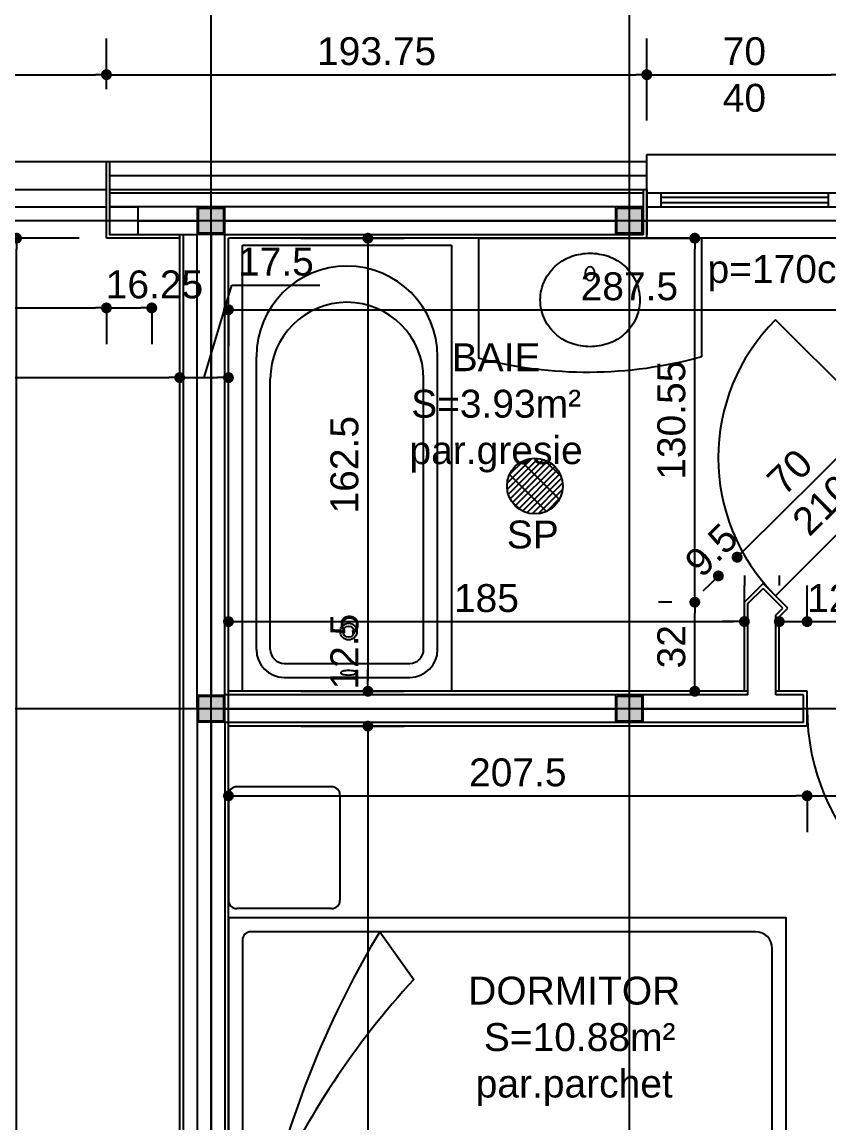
# Model space of a CAD drawing. Header units: millimetres. Extents: x 10453 to 58457, y -15634 to -5634.
# Drawn here: x 44243.7 to 44533, y -10328.1 to -9933.2 of the extents above; entities that cross this region are included whole.
import ezdxf

# ---------------------------------------------------------------- set-up
doc = ezdxf.new("R2010")
doc.units = ezdxf.units.MM
doc.header["$MEASUREMENT"] = 0
doc.layers.get('Defpoints').update_dxf_attribs({"color": 210, "lineweight": 0})
doc.layers.add('FINE', color=41, linetype='Continuous', lineweight=5)
doc.layers.add('MOBILA', color=142, linetype='Continuous')
doc.styles.get("Standard").update_dxf_attribs({"font": 'arial.ttf', "height": 10})
doc.dimstyles.get("Standard").update_dxf_attribs({"dimscale": 1.3, "dimtxt": 35, "dimasz": 3, "dimexe": 10, "dimexo": 20, "dimgap": 2.5, "dimtad": 1, "dimdsep": 46, "dimtxsty": 'Standard', "dimblk": 'DOT', "dimcen": 3, "dimazin": 0, "dimtfac": 1, "dimtofl": 0, "dimtmove": 0, "dimatfit": 3, "dimldrblk": 'DOT', "dimfxl": 0.18, "dimtolj": 1, "dimtzin": 0, "dimlwe": -1, "dimarcsym": 0})

# ---------------------------------------------------------------- blocks, each defined once
blk = doc.blocks.new('A$C036C63DA')
at = {"layer": 'FINE', "ltscale": 10}
for p, q in [((0, 15), (0, -15)), ((-15, 0), (15, 0))]:
    blk.add_line(p, q, dxfattribs=at)
for points in [[(-5, 5), (5, 5), (5, -5), (-5, -5)], [(-4.5, 4.5), (4.5, 4.5), (4.5, -4.5), (-4.5, -4.5)]]:
    blk.add_lwpolyline(points, close=True, dxfattribs=at)
blk = doc.blocks.new('A$C48C61F15')
for p, q in [((-144, 100), (-106.33, 100)), ((144, 100), (106.33, 100)), ((-147, 63), (-147, 97)), ((-103.33, 63), (-103.33, 97)), ((-3, 95), (-92, 95)), ((92, 95), (3, 95)), ((103.33, 63), (103.33, 97)), ((147, 63), (147, 97)), ((-95, 92), (-95, -89)), ((0, 92), (0, -92)), ((95, -89), (95, 92)), ((-144, 60), (-106.33, 60)), ((144, 60), (106.33, 60)), ((-95, 45.75), (-77.91, 33.53)), ((95, 45.75), (77.91, 33.53)), ((-89, -95), (-3, -95)), ((3, -95), (89, -95))]:
    blk.add_line(p, q)
blk.add_lwpolyline([(-100, 100), (-100, -100), (100, -100), (100, 100), (-100, 100)])
for centre, radius, start, end in [((-144, 97), 3, 90, 180), ((-106.33, 97), 3, 0, 90), ((106.33, 97), 3, 90, 180), ((144, 97), 3, 0, 90), ((-92, 92), 3, 90, 180), ((-3, 92), 3, 0, 90), ((3, 92), 3, 90, 180), ((92, 92), 3, 0, 90), ((83.17, -251.18), 346.28, 103.8967, 120.9651), ((119.73, -181.13), 291.78, 114.2267, 132.6366), ((-119.73, -181.13), 291.78, 47.3634, 65.7733), ((-83.17, -251.18), 346.28, 59.035, 76.1033), ((-144, 63), 3, 180, 270), ((-106.33, 63), 3, 270, 0), ((106.33, 63), 3, 180, 270), ((144, 63), 3, 270, 0), ((-89, -89), 6, 180, 270), ((89, -89), 6, 270, 0), ((-3, -92), 3, 270, 0), ((3, -92), 3, 180, 270)]:
    blk.add_arc(centre, radius, start, end)
blk = doc.blocks.new('LAV_IS')
for p, q in [((0, 55.97), (-42.57, 55.97)), ((0, -55.97), (0, 55.97)), ((0, -55.97), (-43.07, -55.97))]:
    blk.add_line(p, q)
blk.add_lwpolyline([(-38.91, 0.01, 0.059913), (-37.8, -9.18, 0.073396), (-34.77, -16.64, 0.106806), (-29.15, -22.74, 0.1544), (-22.15, -24.95, 0.1544), (-15.15, -22.74, 0.106806), (-9.53, -16.64, 0.073396), (-6.5, -9.18, 0.059913), (-5.39, 0.01, 0.059913), (-6.5, 9.2, 0.073396), (-9.53, 16.66, 0.106806), (-15.15, 22.75, 0.1544), (-22.15, 24.96, 0.1544), (-29.15, 22.75, 0.106806), (-34.77, 16.66, 0.073396), (-37.8, 9.2, 0.059913), (-38.91, 0.01)], format="xyb")
blk.add_circle((-12.72, 0), 2.5)
blk.add_arc((249.15, -1.3), 297.29, 168.893, 190.5976)
blk = doc.blocks.new('A$C5BD2380B')
at = {"layer": 'MOBILA', "ltscale": 10}
for q in [(0, 80), (80, 0)]:
    blk.add_line((0, 0), q, dxfattribs=at)
blk.add_arc((0, 0), 80, 0, 90, dxfattribs=at)
blk = doc.blocks.new('_Dot')
at = {"color": 0, "linetype": 'ByBlock', "lineweight": -2}
blk.add_line((-0.5, 0), (-1, 0), dxfattribs=at)
at = {"color": 0, "linetype": 'ByBlock', "const_width": 0.5}
blk.add_lwpolyline([(-0.25, 0, 1), (0.25, 0, 1)], format="xyb", close=True, dxfattribs=at)
blk = doc.blocks.new('*D138')
at = {"color": 0, "linetype": 'ByBlock', "lineweight": -2, "ltscale": 10, "transparency": 16777216}
blk.add_line((44321.59, -10210.76), (44521.29, -10210.76), dxfattribs=at)
at = {"color": 0, "ltscale": 10, "transparency": 16777216}
for p, q in [((44317.69, -10211.76), (44317.69, -10223.76)), ((44525.19, -10211.76), (44525.19, -10223.76))]:
    blk.add_line(p, q, dxfattribs=at)
at = {"layer": 'Defpoints', "color": 0, "ltscale": 10, "transparency": 16777216}
for p in [(44317.69, -10185.76), (44525.19, -10185.76), (44525.19, -10210.76)]:
    blk.add_point(p, dxfattribs=at)
at = {"color": 0, "lineweight": -2, "ltscale": 10, "transparency": 16777216, "xscale": 3.9, "yscale": 3.9, "zscale": 3.9, "rotation": 180}
blk.add_blockref('_Dot', (44317.69, -10210.76), dxfattribs=at)
at = {"color": 0, "lineweight": -2, "ltscale": 10, "transparency": 16777216, "xscale": 3.9, "yscale": 3.9, "zscale": 3.9}
blk.add_blockref('_Dot', (44525.19, -10210.76), dxfattribs=at)
at = {"color": 0, "ltscale": 10, "transparency": 16777216, "insert": (44421.44, -10202.4), "char_height": 10, "attachment_point": 5}
blk.add_mtext('\\A1;207.5', dxfattribs=at)
blk = doc.blocks.new('*D139')
at = {"color": 0, "ltscale": 10, "transparency": 16777216}
for p, q in [((44605.19, -10184.76), (44605.19, -10197.76)), ((44525.19, -10211.76), (44525.19, -10223.76))]:
    blk.add_line(p, q, dxfattribs=at)
at = {"color": 0, "linetype": 'ByBlock', "lineweight": -2, "ltscale": 10, "transparency": 16777216}
blk.add_line((44529.09, -10210.76), (44601.29, -10210.76), dxfattribs=at)
at = {"layer": 'Defpoints', "color": 0, "ltscale": 10, "transparency": 16777216}
for p in [(44525.19, -10185.76), (44605.19, -10210.76), (44605.19, -10210.76)]:
    blk.add_point(p, dxfattribs=at)
at = {"color": 0, "lineweight": -2, "ltscale": 10, "transparency": 16777216, "xscale": 3.9, "yscale": 3.9, "zscale": 3.9, "rotation": 180}
blk.add_blockref('_Dot', (44525.19, -10210.76), dxfattribs=at)
at = {"color": 0, "lineweight": -2, "ltscale": 10, "transparency": 16777216, "xscale": 3.9, "yscale": 3.9, "zscale": 3.9}
blk.add_blockref('_Dot', (44605.19, -10210.76), dxfattribs=at)
at = {"color": 0, "ltscale": 10, "transparency": 16777216, "char_height": 10, "attachment_point": 5}
for s, insert in [('\\A1;80', (44565.19, -10202.4)), ('\\A1;210', (44565.19, -10219.11))]:
    blk.add_mtext(s, dxfattribs=dict(at, insert=insert))
blk = doc.blocks.new('*D155')
at = {"color": 0, "ltscale": 10, "transparency": 16777216}
for p, q in [((44317.69, -10147.26), (44317.69, -10135.26)), ((44502.69, -10147.26), (44502.69, -10135.26))]:
    blk.add_line(p, q, dxfattribs=at)
at = {"color": 0, "linetype": 'ByBlock', "lineweight": -2, "ltscale": 10, "transparency": 16777216}
blk.add_line((44321.59, -10148.26), (44498.79, -10148.26), dxfattribs=at)
at = {"layer": 'Defpoints', "color": 0, "ltscale": 10, "transparency": 16777216}
for p in [(44502.69, -10148.26), (44317.69, -10173.26), (44502.69, -10173.26)]:
    blk.add_point(p, dxfattribs=at)
at = {"color": 0, "lineweight": -2, "ltscale": 10, "transparency": 16777216, "xscale": 3.9, "yscale": 3.9, "zscale": 3.9, "rotation": 180}
blk.add_blockref('_Dot', (44317.69, -10148.26), dxfattribs=at)
at = {"color": 0, "lineweight": -2, "ltscale": 10, "transparency": 16777216, "xscale": 3.9, "yscale": 3.9, "zscale": 3.9}
blk.add_blockref('_Dot', (44502.69, -10148.26), dxfattribs=at)
at = {"color": 0, "ltscale": 10, "transparency": 16777216, "insert": (44410.19, -10139.9), "char_height": 10, "attachment_point": 5}
blk.add_mtext('\\A1;185', dxfattribs=at)
blk = doc.blocks.new('*D156')
at = {"color": 0, "ltscale": 10, "transparency": 16777216}
for p, q in [((44525.19, -10147.26), (44525.19, -10135.26)), ((44605.19, -10147.26), (44605.19, -10135.26))]:
    blk.add_line(p, q, dxfattribs=at)
at = {"color": 0, "linetype": 'ByBlock', "lineweight": -2, "ltscale": 10, "transparency": 16777216}
blk.add_line((44529.09, -10148.26), (44601.29, -10148.26), dxfattribs=at)
at = {"layer": 'Defpoints', "color": 0, "ltscale": 10, "transparency": 16777216}
for p in [(44605.19, -10148.26), (44525.19, -10173.26), (44605.19, -10173.26)]:
    blk.add_point(p, dxfattribs=at)
at = {"color": 0, "lineweight": -2, "ltscale": 10, "transparency": 16777216, "xscale": 3.9, "yscale": 3.9, "zscale": 3.9, "rotation": 180}
blk.add_blockref('_Dot', (44525.19, -10148.26), dxfattribs=at)
at = {"color": 0, "lineweight": -2, "ltscale": 10, "transparency": 16777216, "xscale": 3.9, "yscale": 3.9, "zscale": 3.9}
blk.add_blockref('_Dot', (44605.19, -10148.26), dxfattribs=at)
at = {"color": 0, "ltscale": 10, "transparency": 16777216, "insert": (44565.19, -10139.9), "char_height": 10, "attachment_point": 5}
blk.add_mtext('\\A1;80', dxfattribs=at)
blk = doc.blocks.new('*D173')
at = {"color": 0, "ltscale": 10, "transparency": 16777216}
for p, q in [((44343.69, -10010.76), (44380.69, -10010.76)), ((44343.69, -10173.26), (44380.69, -10173.26))]:
    blk.add_line(p, q, dxfattribs=at)
at = {"color": 0, "linetype": 'ByBlock', "lineweight": -2, "ltscale": 10, "transparency": 16777216}
blk.add_line((44367.69, -10014.66), (44367.69, -10169.36), dxfattribs=at)
at = {"layer": 'Defpoints', "color": 0, "ltscale": 10, "transparency": 16777216}
for p in [(44317.69, -10010.76), (44317.69, -10173.26), (44367.69, -10173.26)]:
    blk.add_point(p, dxfattribs=at)
at = {"color": 0, "lineweight": -2, "ltscale": 10, "transparency": 16777216, "xscale": 3.9, "yscale": 3.9, "zscale": 3.9}
for p, rotation in [((44367.69, -10010.76), 90), ((44367.69, -10173.26), 270)]:
    blk.add_blockref('_Dot', p, dxfattribs=dict(at, rotation=rotation))
at = {"color": 0, "ltscale": 10, "transparency": 16777216, "insert": (44359.33, -10092.01), "char_height": 10, "attachment_point": 5, "rotation": 90}
blk.add_mtext('\\A1;162.5', dxfattribs=at)
blk = doc.blocks.new('*D174')
at = {"color": 0, "linetype": 'ByBlock', "lineweight": -2, "ltscale": 10, "transparency": 16777216}
for p, q in [((44367.69, -10169.36), (44367.69, -10165.46)), ((44367.69, -10189.66), (44367.69, -10193.56))]:
    blk.add_line(p, q, dxfattribs=at)
at = {"color": 0, "ltscale": 10, "transparency": 16777216}
for p, q in [((44343.69, -10173.26), (44380.69, -10173.26)), ((44393.69, -10185.76), (44380.69, -10185.76))]:
    blk.add_line(p, q, dxfattribs=at)
at = {"layer": 'Defpoints', "color": 0, "ltscale": 10, "transparency": 16777216}
for p in [(44317.69, -10173.26), (44367.69, -10185.76), (44367.69, -10185.76)]:
    blk.add_point(p, dxfattribs=at)
at = {"color": 0, "lineweight": -2, "ltscale": 10, "transparency": 16777216, "xscale": 3.9, "yscale": 3.9, "zscale": 3.9}
for p, rotation in [((44367.69, -10173.26), 270), ((44367.69, -10185.76), 90)]:
    blk.add_blockref('_Dot', p, dxfattribs=dict(at, rotation=rotation))
at = {"color": 0, "ltscale": 10, "transparency": 16777216, "insert": (44359.33, -10159.05), "char_height": 10, "attachment_point": 5, "rotation": 90}
blk.add_mtext('\\A1;12.5', dxfattribs=at)
blk = doc.blocks.new('*D175')
at = {"color": 0, "ltscale": 10, "transparency": 16777216}
for p, q in [((44343.69, -10185.76), (44380.69, -10185.76)), ((44392.15, -10523.26), (44380.69, -10523.26))]:
    blk.add_line(p, q, dxfattribs=at)
at = {"color": 0, "linetype": 'ByBlock', "lineweight": -2, "ltscale": 10, "transparency": 16777216}
blk.add_line((44367.69, -10189.66), (44367.69, -10519.36), dxfattribs=at)
at = {"layer": 'Defpoints', "color": 0, "ltscale": 10, "transparency": 16777216}
for p in [(44317.69, -10185.76), (44366.15, -10523.26), (44367.69, -10523.26)]:
    blk.add_point(p, dxfattribs=at)
at = {"color": 0, "lineweight": -2, "ltscale": 10, "transparency": 16777216, "xscale": 3.9, "yscale": 3.9, "zscale": 3.9}
for p, rotation in [((44367.69, -10185.76), 90), ((44367.69, -10523.26), 270)]:
    blk.add_blockref('_Dot', p, dxfattribs=dict(at, rotation=rotation))
at = {"color": 0, "ltscale": 10, "transparency": 16777216, "insert": (44359.33, -10354.51), "char_height": 10, "attachment_point": 5, "rotation": 90}
blk.add_mtext('\\A1;337.5', dxfattribs=at)
blk = doc.blocks.new('*D196')
at = {"color": 0, "ltscale": 10, "transparency": 16777216}
for p, q in [((44476.69, -10141.3), (44471.9, -10141.3)), ((44476.58, -10173.26), (44471.9, -10173.26))]:
    blk.add_line(p, q, dxfattribs=at)
at = {"color": 0, "linetype": 'ByBlock', "lineweight": -2, "ltscale": 10, "transparency": 16777216}
blk.add_line((44484.9, -10169.36), (44484.9, -10145.2), dxfattribs=at)
at = {"layer": 'Defpoints', "color": 0, "ltscale": 10, "transparency": 16777216}
for p in [(44484.9, -10141.3), (44502.69, -10141.3), (44502.58, -10173.26)]:
    blk.add_point(p, dxfattribs=at)
at = {"color": 0, "lineweight": -2, "ltscale": 10, "transparency": 16777216, "xscale": 3.9, "yscale": 3.9, "zscale": 3.9}
for p, rotation in [((44484.9, -10141.3), 90), ((44484.9, -10173.26), 270)]:
    blk.add_blockref('_Dot', p, dxfattribs=dict(at, rotation=rotation))
at = {"color": 0, "ltscale": 10, "transparency": 16777216, "insert": (44476.54, -10157.28), "char_height": 10, "attachment_point": 5, "rotation": 90}
blk.add_mtext('\\A1;32', dxfattribs=at)
blk = doc.blocks.new('*D197')
at = {"color": 0, "ltscale": 10, "transparency": 16777216}
for p, q in [((44458.9, -10010.76), (44471.9, -10010.76)), ((44476.69, -10141.3), (44471.9, -10141.3))]:
    blk.add_line(p, q, dxfattribs=at)
at = {"color": 0, "linetype": 'ByBlock', "lineweight": -2, "ltscale": 10, "transparency": 16777216}
blk.add_line((44484.9, -10137.4), (44484.9, -10014.66), dxfattribs=at)
at = {"layer": 'Defpoints', "color": 0, "ltscale": 10, "transparency": 16777216}
for p in [(44484.9, -10010.76), (44484.9, -10010.76), (44502.69, -10141.3)]:
    blk.add_point(p, dxfattribs=at)
at = {"color": 0, "lineweight": -2, "ltscale": 10, "transparency": 16777216, "xscale": 3.9, "yscale": 3.9, "zscale": 3.9}
for p, rotation in [((44484.9, -10010.76), 90), ((44484.9, -10141.3), 270)]:
    blk.add_blockref('_Dot', p, dxfattribs=dict(at, rotation=rotation))
at = {"color": 0, "ltscale": 10, "transparency": 16777216, "insert": (44476.54, -10076.03), "char_height": 10, "attachment_point": 5, "rotation": 90}
blk.add_mtext('\\A1;130.55', dxfattribs=at)
blk = doc.blocks.new('*D203')
at = {"color": 0, "ltscale": 10, "transparency": 16777216}
for p, q in [((44017.69, -10036.76), (44017.69, -10073.76)), ((44300.19, -10036.76), (44300.19, -10073.76))]:
    blk.add_line(p, q, dxfattribs=at)
at = {"color": 0, "linetype": 'ByBlock', "lineweight": -2, "ltscale": 10, "transparency": 16777216}
blk.add_line((44021.59, -10060.76), (44296.29, -10060.76), dxfattribs=at)
at = {"layer": 'Defpoints', "color": 0, "ltscale": 10, "transparency": 16777216}
for p in [(44017.69, -10010.76), (44300.19, -10010.76), (44300.19, -10060.76)]:
    blk.add_point(p, dxfattribs=at)
at = {"color": 0, "lineweight": -2, "ltscale": 10, "transparency": 16777216, "xscale": 3.9, "yscale": 3.9, "zscale": 3.9, "rotation": 180}
blk.add_blockref('_Dot', (44017.69, -10060.76), dxfattribs=at)
at = {"color": 0, "lineweight": -2, "ltscale": 10, "transparency": 16777216, "xscale": 3.9, "yscale": 3.9, "zscale": 3.9}
blk.add_blockref('_Dot', (44300.19, -10060.76), dxfattribs=at)
at = {"color": 0, "ltscale": 10, "transparency": 16777216, "insert": (44158.94, -10052.4), "char_height": 10, "attachment_point": 5}
blk.add_mtext('\\A1;282.5', dxfattribs=at)
blk = doc.blocks.new('*D204')
at = {"color": 0, "linetype": 'ByBlock', "lineweight": -2, "ltscale": 10, "transparency": 16777216}
for p, q in [((44308.94, -10060.76), (44318.89, -10027.56)), ((44318.89, -10027.56), (44350.5, -10027.56)), ((44304.09, -10060.76), (44313.79, -10060.76))]:
    blk.add_line(p, q, dxfattribs=at)
at = {"color": 0, "ltscale": 10, "transparency": 16777216}
for p, q in [((44300.19, -10036.76), (44300.19, -10073.76)), ((44317.69, -10034.76), (44317.69, -10047.76))]:
    blk.add_line(p, q, dxfattribs=at)
at = {"layer": 'Defpoints', "color": 0, "ltscale": 10, "transparency": 16777216}
for p in [(44300.19, -10010.76), (44317.69, -10060.76), (44317.69, -10060.76)]:
    blk.add_point(p, dxfattribs=at)
at = {"color": 0, "lineweight": -2, "ltscale": 10, "transparency": 16777216, "xscale": 3.9, "yscale": 3.9, "zscale": 3.9, "rotation": 180}
blk.add_blockref('_Dot', (44300.19, -10060.76), dxfattribs=at)
at = {"color": 0, "lineweight": -2, "ltscale": 10, "transparency": 16777216, "xscale": 3.9, "yscale": 3.9, "zscale": 3.9}
blk.add_blockref('_Dot', (44317.69, -10060.76), dxfattribs=at)
at = {"color": 0, "ltscale": 10, "transparency": 16777216, "insert": (44334.7, -10019.21), "char_height": 10, "attachment_point": 5}
blk.add_mtext('\\A1;17.5', dxfattribs=at)
blk = doc.blocks.new('*D206')
at = {"color": 0, "ltscale": 10, "transparency": 16777216}
for p, q in [((44033.94, -10036.76), (44033.94, -10048.76)), ((44273.94, -10036.76), (44273.94, -10048.76))]:
    blk.add_line(p, q, dxfattribs=at)
at = {"color": 0, "linetype": 'ByBlock', "lineweight": -2, "ltscale": 10, "transparency": 16777216}
blk.add_line((44037.84, -10035.76), (44270.04, -10035.76), dxfattribs=at)
at = {"layer": 'Defpoints', "color": 0, "ltscale": 10, "transparency": 16777216}
for p in [(44033.94, -10010.76), (44273.94, -10010.76), (44273.94, -10035.76)]:
    blk.add_point(p, dxfattribs=at)
at = {"color": 0, "lineweight": -2, "ltscale": 10, "transparency": 16777216, "xscale": 3.9, "yscale": 3.9, "zscale": 3.9, "rotation": 180}
blk.add_blockref('_Dot', (44033.94, -10035.76), dxfattribs=at)
at = {"color": 0, "lineweight": -2, "ltscale": 10, "transparency": 16777216, "xscale": 3.9, "yscale": 3.9, "zscale": 3.9}
blk.add_blockref('_Dot', (44273.94, -10035.76), dxfattribs=at)
at = {"color": 0, "ltscale": 10, "transparency": 16777216, "insert": (44153.94, -10027.4), "char_height": 10, "attachment_point": 5}
blk.add_mtext('\\A1;240', dxfattribs=at)
blk = doc.blocks.new('*D207')
at = {"color": 0, "ltscale": 10, "transparency": 16777216}
for p, q in [((44273.94, -10036.76), (44273.94, -10048.76)), ((44290.19, -10036.76), (44290.19, -10048.76))]:
    blk.add_line(p, q, dxfattribs=at)
at = {"color": 0, "linetype": 'ByBlock', "lineweight": -2, "ltscale": 10, "transparency": 16777216}
blk.add_line((44277.84, -10035.76), (44286.29, -10035.76), dxfattribs=at)
at = {"layer": 'Defpoints', "color": 0, "ltscale": 10, "transparency": 16777216}
for p in [(44273.94, -10010.76), (44290.19, -10010.76), (44290.19, -10035.76)]:
    blk.add_point(p, dxfattribs=at)
at = {"color": 0, "lineweight": -2, "ltscale": 10, "transparency": 16777216, "xscale": 3.9, "yscale": 3.9, "zscale": 3.9, "rotation": 180}
blk.add_blockref('_Dot', (44273.94, -10035.76), dxfattribs=at)
at = {"color": 0, "lineweight": -2, "ltscale": 10, "transparency": 16777216, "xscale": 3.9, "yscale": 3.9, "zscale": 3.9}
blk.add_blockref('_Dot', (44290.19, -10035.76), dxfattribs=at)
at = {"color": 0, "ltscale": 10, "transparency": 16777216, "insert": (44291.16, -10027.4), "char_height": 10, "attachment_point": 5}
blk.add_mtext('\\A1;16.25', dxfattribs=at)
blk = doc.blocks.new('*D208')
at = {"color": 0, "ltscale": 10, "transparency": 16777216}
for p, q in [((44264.19, -10010.76), (44228.7, -10010.76)), ((44274.19, -10523.26), (44228.7, -10523.26))]:
    blk.add_line(p, q, dxfattribs=at)
at = {"color": 0, "linetype": 'ByBlock', "lineweight": -2, "ltscale": 10, "transparency": 16777216}
blk.add_line((44241.7, -10519.36), (44241.7, -10014.66), dxfattribs=at)
at = {"layer": 'Defpoints', "color": 0, "ltscale": 10, "transparency": 16777216}
for p in [(44241.7, -10010.76), (44290.19, -10010.76), (44300.19, -10523.26)]:
    blk.add_point(p, dxfattribs=at)
at = {"color": 0, "lineweight": -2, "ltscale": 10, "transparency": 16777216, "xscale": 3.9, "yscale": 3.9, "zscale": 3.9}
for p, rotation in [((44241.7, -10010.76), 90), ((44241.7, -10523.26), 270)]:
    blk.add_blockref('_Dot', p, dxfattribs=dict(at, rotation=rotation))
at = {"color": 0, "ltscale": 10, "transparency": 16777216, "insert": (44233.34, -10267.01), "char_height": 10, "attachment_point": 5, "rotation": 90}
blk.add_mtext('\\A1;512.5', dxfattribs=at)
blk = doc.blocks.new('*D244')
at = {"color": 0, "ltscale": 10, "transparency": 16777216}
for p, q in [((44033.94, -9957.26), (44033.94, -9939.11)), ((44273.94, -9957.26), (44273.94, -9939.11))]:
    blk.add_line(p, q, dxfattribs=at)
at = {"color": 0, "linetype": 'ByBlock', "lineweight": -2, "ltscale": 10, "transparency": 16777216}
blk.add_line((44037.84, -9952.11), (44270.04, -9952.11), dxfattribs=at)
at = {"layer": 'Defpoints', "color": 0, "ltscale": 10, "transparency": 16777216}
for p in [(44273.94, -9952.11), (44033.94, -9983.26), (44273.94, -9983.26)]:
    blk.add_point(p, dxfattribs=at)
at = {"color": 0, "lineweight": -2, "ltscale": 10, "transparency": 16777216, "xscale": 3.9, "yscale": 3.9, "zscale": 3.9, "rotation": 180}
blk.add_blockref('_Dot', (44033.94, -9952.11), dxfattribs=at)
at = {"color": 0, "lineweight": -2, "ltscale": 10, "transparency": 16777216, "xscale": 3.9, "yscale": 3.9, "zscale": 3.9}
blk.add_blockref('_Dot', (44273.94, -9952.11), dxfattribs=at)
at = {"color": 0, "ltscale": 10, "transparency": 16777216, "char_height": 10, "attachment_point": 5}
for insert in [(44153.94, -9943.75), (44153.94, -9960.47)]:
    blk.add_mtext('\\A1;240', dxfattribs=dict(at, insert=insert))
blk = doc.blocks.new('*D245')
at = {"color": 0, "ltscale": 10, "transparency": 16777216}
for p, q in [((44273.94, -9957.26), (44273.94, -9939.11)), ((44467.69, -9968.51), (44467.69, -9939.11))]:
    blk.add_line(p, q, dxfattribs=at)
at = {"color": 0, "linetype": 'ByBlock', "lineweight": -2, "ltscale": 10, "transparency": 16777216}
blk.add_line((44277.84, -9952.11), (44463.79, -9952.11), dxfattribs=at)
at = {"layer": 'Defpoints', "color": 0, "ltscale": 10, "transparency": 16777216}
for p in [(44467.69, -9952.11), (44273.94, -9983.26), (44467.69, -9994.51)]:
    blk.add_point(p, dxfattribs=at)
at = {"color": 0, "lineweight": -2, "ltscale": 10, "transparency": 16777216, "xscale": 3.9, "yscale": 3.9, "zscale": 3.9, "rotation": 180}
blk.add_blockref('_Dot', (44273.94, -9952.11), dxfattribs=at)
at = {"color": 0, "lineweight": -2, "ltscale": 10, "transparency": 16777216, "xscale": 3.9, "yscale": 3.9, "zscale": 3.9}
blk.add_blockref('_Dot', (44467.69, -9952.11), dxfattribs=at)
at = {"color": 0, "ltscale": 10, "transparency": 16777216, "insert": (44370.81, -9943.75), "char_height": 10, "attachment_point": 5}
blk.add_mtext('\\A1;193.75', dxfattribs=at)
blk = doc.blocks.new('*D246')
at = {"color": 0, "ltscale": 10, "transparency": 16777216}
for p, q in [((43990.19, -9957.26), (43990.19, -9900.26)), ((44767.69, -9957.26), (44767.69, -9900.26))]:
    blk.add_line(p, q, dxfattribs=at)
at = {"color": 0, "linetype": 'ByBlock', "lineweight": -2, "ltscale": 10, "transparency": 16777216}
blk.add_line((43994.09, -9913.26), (44763.79, -9913.26), dxfattribs=at)
at = {"layer": 'Defpoints', "color": 0, "ltscale": 10, "transparency": 16777216}
for p in [(44767.69, -9913.26), (43990.19, -9983.26), (44767.69, -9983.26)]:
    blk.add_point(p, dxfattribs=at)
at = {"color": 0, "lineweight": -2, "ltscale": 10, "transparency": 16777216, "xscale": 3.9, "yscale": 3.9, "zscale": 3.9, "rotation": 180}
blk.add_blockref('_Dot', (43990.19, -9913.26), dxfattribs=at)
at = {"color": 0, "lineweight": -2, "ltscale": 10, "transparency": 16777216, "xscale": 3.9, "yscale": 3.9, "zscale": 3.9}
blk.add_blockref('_Dot', (44767.69, -9913.26), dxfattribs=at)
at = {"color": 0, "ltscale": 10, "transparency": 16777216, "insert": (44378.94, -9904.92), "char_height": 10, "attachment_point": 5}
blk.add_mtext('\\A1;777.5', dxfattribs=at)
blk = doc.blocks.new('*D256')
at = {"color": 0, "ltscale": 10, "transparency": 16777216}
for p, q in [((44317.69, -10036.76), (44317.69, -10049.43)), ((44605.19, -10036.76), (44605.19, -10049.43))]:
    blk.add_line(p, q, dxfattribs=at)
at = {"color": 0, "linetype": 'ByBlock', "lineweight": -2, "ltscale": 10, "transparency": 16777216}
blk.add_line((44321.59, -10036.43), (44601.29, -10036.43), dxfattribs=at)
at = {"layer": 'Defpoints', "color": 0, "ltscale": 10, "transparency": 16777216}
for p in [(44317.69, -10010.76), (44605.19, -10010.76), (44605.19, -10036.43)]:
    blk.add_point(p, dxfattribs=at)
at = {"color": 0, "lineweight": -2, "ltscale": 10, "transparency": 16777216, "xscale": 3.9, "yscale": 3.9, "zscale": 3.9, "rotation": 180}
blk.add_blockref('_Dot', (44317.69, -10036.43), dxfattribs=at)
at = {"color": 0, "lineweight": -2, "ltscale": 10, "transparency": 16777216, "xscale": 3.9, "yscale": 3.9, "zscale": 3.9}
blk.add_blockref('_Dot', (44605.19, -10036.43), dxfattribs=at)
at = {"color": 0, "ltscale": 10, "transparency": 16777216, "insert": (44461.44, -10028.07), "char_height": 10, "attachment_point": 5}
blk.add_mtext('\\A1;287.5', dxfattribs=at)
blk = doc.blocks.new('*D257')
at = {"color": 0, "ltscale": 10, "transparency": 16777216}
for p, q in [((44502.69, -10131.69), (44502.69, -10135.26)), ((44515.19, -10131.69), (44515.19, -10135.26))]:
    blk.add_line(p, q, dxfattribs=at)
at = {"color": 0, "linetype": 'ByBlock', "lineweight": -2, "ltscale": 10, "transparency": 16777216}
for p, q in [((44498.79, -10148.26), (44494.89, -10148.26)), ((44519.09, -10148.26), (44554.6, -10148.26))]:
    blk.add_line(p, q, dxfattribs=at)
at = {"layer": 'Defpoints', "color": 0, "ltscale": 10, "transparency": 16777216}
for p in [(44515.19, -10148.26), (44502.69, -10157.69), (44515.19, -10157.69)]:
    blk.add_point(p, dxfattribs=at)
at = {"color": 0, "lineweight": -2, "ltscale": 10, "transparency": 16777216, "xscale": 3.9, "yscale": 3.9, "zscale": 3.9}
blk.add_blockref('_Dot', (44502.69, -10148.26), dxfattribs=at)
at = {"color": 0, "lineweight": -2, "ltscale": 10, "transparency": 16777216, "xscale": 3.9, "yscale": 3.9, "zscale": 3.9, "rotation": 180}
blk.add_blockref('_Dot', (44515.19, -10148.26), dxfattribs=at)
at = {"color": 0, "ltscale": 10, "transparency": 16777216, "insert": (44538.79, -10139.9), "char_height": 10, "attachment_point": 5}
blk.add_mtext('\\A1;12.5', dxfattribs=at)
blk = doc.blocks.new('*D261')
at = {"color": 0, "ltscale": 10, "transparency": 16777216}
for p, q in [((44491.09, -10116.13), (44490.94, -10115.98)), ((44484.36, -10122.81), (44484.21, -10122.66))]:
    blk.add_line(p, q, dxfattribs=at)
at = {"color": 0, "linetype": 'ByBlock', "lineweight": -2, "ltscale": 10, "transparency": 16777216}
for p, q in [((44502.87, -10122.45), (44505.63, -10119.7)), ((44490.61, -10134.63), (44487.84, -10137.38))]:
    blk.add_line(p, q, dxfattribs=at)
at = {"layer": 'Defpoints', "color": 0, "ltscale": 10, "transparency": 16777216}
for p in [(44500.1, -10125.2), (44509.41, -10134.58), (44502.69, -10141.26)]:
    blk.add_point(p, dxfattribs=at)
at = {"color": 0, "lineweight": -2, "ltscale": 10, "transparency": 16777216, "xscale": 3.9, "yscale": 3.9, "zscale": 3.9}
for p, rotation in [((44500.1, -10125.2), 224.805620193544), ((44493.37, -10131.88), 44.80562019354404)]:
    blk.add_blockref('_Dot', p, dxfattribs=dict(at, rotation=rotation))
at = {"color": 0, "ltscale": 10, "transparency": 16777216, "insert": (44490.85, -10122.61), "char_height": 10, "attachment_point": 5, "rotation": 44.8056}
blk.add_mtext('\\A1;9.5', dxfattribs=at)
blk = doc.blocks.new('*D262')
at = {"color": 0, "ltscale": 10, "transparency": 16777216}
for p, q in [((44540.54, -10066.58), (44540.55, -10066.6)), ((44491.09, -10116.13), (44490.89, -10115.93))]:
    blk.add_line(p, q, dxfattribs=at)
at = {"color": 0, "linetype": 'ByBlock', "lineweight": -2, "ltscale": 10, "transparency": 16777216}
blk.add_line((44502.82, -10122.4), (44546.95, -10078.57), dxfattribs=at)
at = {"layer": 'Defpoints', "color": 0, "ltscale": 10, "transparency": 16777216}
for p in [(44549.71, -10075.82), (44558.86, -10085.03), (44509.41, -10134.58)]:
    blk.add_point(p, dxfattribs=at)
at = {"color": 0, "lineweight": -2, "ltscale": 10, "transparency": 16777216, "xscale": 3.9, "yscale": 3.9, "zscale": 3.9}
for p, rotation in [((44549.71, -10075.82), 44.80562019354399), ((44500.05, -10125.15), 224.805620193544)]:
    blk.add_blockref('_Dot', p, dxfattribs=dict(at, rotation=rotation))
at = {"color": 0, "ltscale": 10, "transparency": 16777216, "char_height": 10, "attachment_point": 5, "rotation": 44.8056}
for s, insert in [('\\A1;70', (44518.99, -10094.56)), ('\\A1;210', (44530.77, -10106.41))]:
    blk.add_mtext(s, dxfattribs=dict(at, insert=insert))
blk = doc.blocks.new('*D264')
at = {"color": 0, "ltscale": 10, "transparency": 16777216}
for p, q in [((44467.69, -9957.26), (44467.69, -9939.11)), ((44537.69, -9957.26), (44537.69, -9939.11))]:
    blk.add_line(p, q, dxfattribs=at)
at = {"color": 0, "linetype": 'ByBlock', "lineweight": -2, "ltscale": 10, "transparency": 16777216}
blk.add_line((44471.59, -9952.11), (44533.79, -9952.11), dxfattribs=at)
at = {"layer": 'Defpoints', "color": 0, "ltscale": 10, "transparency": 16777216}
for p in [(44537.69, -9952.11), (44467.69, -9983.26), (44537.69, -9983.26)]:
    blk.add_point(p, dxfattribs=at)
at = {"color": 0, "lineweight": -2, "ltscale": 10, "transparency": 16777216, "xscale": 3.9, "yscale": 3.9, "zscale": 3.9, "rotation": 180}
blk.add_blockref('_Dot', (44467.69, -9952.11), dxfattribs=at)
at = {"color": 0, "lineweight": -2, "ltscale": 10, "transparency": 16777216, "xscale": 3.9, "yscale": 3.9, "zscale": 3.9}
blk.add_blockref('_Dot', (44537.69, -9952.11), dxfattribs=at)
at = {"color": 0, "ltscale": 10, "transparency": 16777216, "char_height": 10, "attachment_point": 5}
for s, insert in [('\\A1;70', (44502.69, -9943.75)), ('\\A1;40', (44502.69, -9960.47))]:
    blk.add_mtext(s, dxfattribs=dict(at, insert=insert))
blk = doc.blocks.new('*D388')
at = {"color": 0, "ltscale": 10, "transparency": 16777216}
for p, q in [((44569.19, -9808.26), (43902.19, -9808.26)), ((43964.19, -9983.26), (43902.19, -9983.26))]:
    blk.add_line(p, q, dxfattribs=at)
at = {"color": 0, "linetype": 'ByBlock', "lineweight": -2, "ltscale": 10, "transparency": 16777216}
blk.add_line((43915.19, -9979.36), (43915.19, -9812.16), dxfattribs=at)
at = {"layer": 'Defpoints', "color": 0, "ltscale": 10, "transparency": 16777216}
for p in [(43915.19, -9808.26), (44595.19, -9808.26), (43990.19, -9983.26)]:
    blk.add_point(p, dxfattribs=at)
at = {"color": 0, "lineweight": -2, "ltscale": 10, "transparency": 16777216, "xscale": 3.9, "yscale": 3.9, "zscale": 3.9}
for p, rotation in [((43915.19, -9808.26), 90), ((43915.19, -9983.26), 270)]:
    blk.add_blockref('_Dot', p, dxfattribs=dict(at, rotation=rotation))
at = {"color": 0, "ltscale": 10, "transparency": 16777216, "insert": (43906.83, -9895.76), "char_height": 10, "attachment_point": 5, "rotation": 90}
blk.add_mtext('\\A1;175', dxfattribs=at)

msp = doc.modelspace()

# ---------------------------------------------------------------- hatches: boundary and pattern name
at = {"ltscale": 10}
for points in [[(44306.936, -10000.005), (44315.936, -10000.005), (44315.936, -10009.005), (44306.936, -10009.005)], [(44456.936, -10000.005), (44465.936, -10000.005), (44465.936, -10009.005), (44456.936, -10009.005)], [(44306.936, -10175.005), (44315.936, -10175.005), (44315.936, -10184.005), (44306.936, -10184.005)], [(44456.936, -10175.005), (44465.936, -10175.005), (44465.936, -10184.005), (44456.936, -10184.005)]]:
    msp.add_hatch(color=256, dxfattribs=at).paths.add_polyline_path(points)
h = msp.add_hatch(dxfattribs=at)
h.set_pattern_fill('GRATE', color=256, scale=50, angle=45, style=0)
h.set_pattern_definition([(45, (32057.4366, -13220.0475), (-1.10485435, 1.10485435), []), (135, (32057.4366, -13220.0475), (-4.4194174, -4.4194174), [])])
h.paths.add_polyline_path([(44417.568, -10099.649, 1), (44437.568, -10099.649, 1)])

# ---------------------------------------------------------------- linework, layer by layer
at = {"color": 19, "ltscale": 2}
for p, q in [((44461.436, -10718.57), (44461.436, -9765.303)), ((44311.436, -10718.57), (44311.436, -9770.303)), ((45585.126, -10004.505), (43844.237, -10004.505)), ((45585.126, -10179.505), (43844.237, -10179.505))]:
    msp.add_line(p, q, dxfattribs=at)
at = {"ltscale": 10}
for p, q in [((44467.686, -10010.755), (44467.686, -9980.755)), ((44467.686, -9980.755), (44537.686, -9980.755)), ((44033.936, -9983.255), (44275.186, -9983.255)), ((44273.936, -10010.755), (44273.936, -9983.255)), ((44273.936, -9983.255), (44467.686, -9983.255)), ((44275.186, -10009.505), (44275.186, -9983.255)), ((44467.686, -10010.755), (44467.686, -9983.255)), ((44275.186, -9988.255), (44467.686, -9988.255)), ((44033.936, -9993.255), (44273.936, -9993.255)), ((44275.186, -9993.255), (44467.686, -9993.255)), ((44466.436, -9993.255), (44466.436, -10009.505)), ((44467.686, -9993.255), (44467.686, -10009.505)), ((44275.186, -9994.505), (44466.436, -9994.505)), ((44467.686, -9994.505), (44537.686, -9994.505)), ((44472.686, -9994.505), (44472.686, -9999.505)), ((44472.686, -9996.005), (44532.686, -9996.005)), ((44532.686, -9994.505), (44532.686, -9999.505)), ((44033.936, -9999.505), (44273.936, -9999.505)), ((44275.186, -10009.505), (44275.186, -9999.505)), ((44466.436, -9999.505), (44275.186, -9999.505)), ((44285.186, -9999.505), (44285.186, -10009.505)), ((44467.686, -9999.505), (44537.686, -9999.505)), ((44472.686, -9998.005), (44532.686, -9998.005)), ((44285.186, -10004.505), (44306.436, -10004.505)), ((44316.436, -10004.505), (44456.436, -10004.505)), ((44466.436, -10004.505), (44467.686, -10004.505)), ((44306.436, -10009.505), (44275.186, -10009.505)), ((44285.186, -10009.505), (44275.186, -10009.505)), ((44300.186, -10009.505), (44300.186, -10524.505)), ((44301.436, -10009.505), (44301.436, -10524.505)), ((44306.436, -10179.505), (44306.436, -10009.505)), ((44311.436, -10009.505), (44311.436, -10174.505)), ((44316.436, -10174.505), (44316.436, -10009.505)), ((44466.436, -10009.505), (44316.436, -10009.505)), ((44300.186, -10010.755), (44273.936, -10010.755)), ((44300.186, -10010.755), (44300.186, -10523.255)), ((44317.686, -10523.255), (44317.686, -10010.755)), ((44467.686, -10010.755), (44317.686, -10010.755)), ((44537.686, -10010.755), (44467.686, -10010.755)), ((44563.335, -10089.505), (44513.837, -10040.008)), ((44563.335, -10089.505), (44513.837, -10139.003)), ((44502.686, -10141.301), (44509.411, -10134.576)), ((44518.264, -10143.429), (44509.411, -10134.576)), ((44503.936, -10141.819), (44509.411, -10136.344)), ((44516.496, -10143.429), (44509.411, -10136.344)), ((44502.686, -10173.255), (44502.686, -10141.301)), ((44502.686, -10173.255), (44502.686, -10142.129)), ((44503.936, -10174.505), (44503.936, -10141.819)), ((44513.936, -10145.989), (44516.496, -10143.429)), ((44515.186, -10146.507), (44518.264, -10143.429)), ((44513.936, -10174.505), (44513.936, -10145.989)), ((44515.186, -10173.255), (44515.186, -10146.507)), ((44503.936, -10174.505), (44316.436, -10174.505)), ((44503.936, -10173.255), (44317.686, -10173.255)), ((44525.186, -10173.255), (44513.936, -10173.255)), ((44523.936, -10174.505), (44513.936, -10174.505)), ((44523.936, -10184.505), (44523.936, -10174.505)), ((44525.186, -10185.755), (44525.186, -10173.255)), ((44306.436, -10179.505), (44306.436, -10524.505)), ((44311.436, -10179.505), (44311.436, -10179.505)), ((44316.436, -10179.505), (44456.436, -10179.505)), ((44466.436, -10179.505), (44523.936, -10179.505)), ((44311.436, -10184.505), (44311.436, -10349.505)), ((44316.436, -10184.505), (44316.436, -10524.505)), ((44523.936, -10184.505), (44316.436, -10184.505)), ((44525.186, -10185.755), (44317.686, -10185.755))]:
    msp.add_line(p, q, dxfattribs=at)
for p, q in [((44322.686, -10013.255), (44397.686, -10013.255)), ((44322.686, -10173.255), (44322.686, -10013.255)), ((44397.686, -10013.255), (44397.686, -10173.255)), ((44327.686, -10158.255), (44327.686, -10053.255)), ((44392.686, -10158.255), (44392.686, -10053.255)), ((44332.686, -10158.255), (44332.686, -10061.255)), ((44387.686, -10158.255), (44387.686, -10061.255)), ((44337.686, -10163.255), (44382.686, -10163.255)), ((44337.686, -10168.255), (44382.686, -10168.255)), ((44397.686, -10173.255), (44322.686, -10173.255))]:
    msp.add_line(p, q)
for points in [[(44275.186, -9999.505), (44285.186, -9999.505), (44285.186, -10009.505), (44275.186, -10009.505)], [(44306.936, -10000.005), (44315.936, -10000.005), (44315.936, -10009.005), (44306.936, -10009.005)], [(44456.936, -10000.005), (44465.936, -10000.005), (44465.936, -10009.005), (44456.936, -10009.005)], [(44306.936, -10175.005), (44315.936, -10175.005), (44315.936, -10184.005), (44306.936, -10184.005)], [(44456.936, -10175.005), (44465.936, -10175.005), (44465.936, -10184.005), (44456.936, -10184.005)]]:
    msp.add_lwpolyline(points, close=True, dxfattribs=at)
at = {"ltscale": 2}
msp.add_circle((44427.568, -10099.649), 10, dxfattribs=at)
for radius in [3, 2]:
    msp.add_circle((44360.771, -10151.859), radius)
for centre, radius, start, end in [((44360.186, -10053.255), 32.5, 360, 180), ((44360.186, -10061.255), 27.5, 360, 180), ((44337.686, -10158.255), 10, 180, 270), ((44337.686, -10158.255), 5, 180, 270), ((44382.686, -10158.255), 10, 270, 0), ((44382.686, -10158.255), 5, 270, 0), ((44358.219, -10166.626), 0.288, 124.33694, 180), ((44358.219, -10166.626), 0.288, 180, 235.66306), ((44359.421, -10168.387), 2.42, 105.7988, 124.33694), ((44359.421, -10164.866), 2.42, 235.66306, 254.2012), ((44360.232, -10171.252), 5.398, 96.68464, 105.7988), ((44360.232, -10162), 5.398, 254.2012, 263.31536), ((44360.771, -10175.848), 10.025, 90, 96.68464), ((44360.771, -10157.405), 10.025, 263.31536, 270), ((44360.771, -10175.848), 10.025, 83.31536, 90), ((44360.771, -10157.405), 10.025, 270, 276.68464), ((44361.309, -10171.252), 5.398, 74.2012, 83.31536), ((44361.309, -10162), 5.398, 276.68464, 285.7988), ((44362.12, -10168.387), 2.42, 55.66306, 74.2012), ((44362.12, -10164.866), 2.42, 285.7988, 304.33694), ((44363.323, -10166.626), 0.288, 0, 55.66306), ((44363.323, -10166.626), 0.288, 304.33694, 0)]:
    msp.add_arc(centre, radius, start, end)
at = {"ltscale": 10}
msp.add_arc((44563.335, -10089.505), 70, 135, 225, dxfattribs=at)

# ---------------------------------------------------------------- block references
for p in [(44311.436, -10004.505), (44461.436, -10004.505), (44311.436, -10179.505), (44461.436, -10179.505)]:
    msp.add_blockref('A$C036C63DA', p, dxfattribs=at)
at = {"xscale": -1, "yscale": 0.7146438206473249, "rotation": 270}
msp.add_blockref('LAV_IS', (44447.331, -10010.755), dxfattribs=at)
at = {"ltscale": 10}
for name, p, rotation in [('A$C5BD2380B', (44605.186, -10179.505), 180), ('A$C48C61F15', (44417.686, -10354.505), 90)]:
    msp.add_blockref(name, p, dxfattribs=dict(at, rotation=rotation))

# ---------------------------------------------------------------- texts
at = {"linetype": 'Continuous', "char_height": 10, "attachment_point": 5}
for s, insert, width in [('p=170cm', (44518.401, -10023.298), 145.9756), ('BAIE\\PS=3.93m²\\Ppar.gresie', (44413.661, -10071.626), 145.9756), ('DORMITOR\\P S=10.88m²\\Ppar.parchet', (44441.679, -10298.791), 197.69488)]:
    msp.add_mtext(s, dxfattribs=dict(at, insert=insert, width=width))
at = {"ltscale": 2, "insert": (44426.794, -10117.088), "char_height": 10, "width": 145.9756, "attachment_point": 5}
msp.add_mtext('SP', dxfattribs=at)

# ---------------------------------------------------------------- dimensions: what is measured, and where the dimension line sits
at = {"ltscale": 10}
for base, p1, p2, picture, middle in [((43915.186, -9808.255), (43990.186, -9983.255), (44595.186, -9808.255), '*D388', (43906.83, -9895.755)), ((44241.7, -10010.755), (44300.186, -10523.255), (44290.186, -10010.755), '*D208', (44233.345, -10267.005)), ((44367.686, -10173.255), (44317.686, -10010.755), (44317.686, -10173.255), '*D173', (44359.33, -10092.005))]:
    dim = msp.add_linear_dim(base=base, p1=p1, p2=p2, angle=90, dimstyle='Standard', dxfattribs=at)
    dim.commit()
    dim.dimension.update_dxf_attribs({"geometry": picture, "text_midpoint": middle})
for base, p1, p2, picture, middle in [((44767.686, -9913.255), (43990.186, -9983.255), (44767.686, -9983.255), '*D246', (44378.936, -9904.92)), ((44300.186, -10060.755), (44017.686, -10010.755), (44300.186, -10010.755), '*D203', (44158.936, -10052.4)), ((44605.186, -10036.43), (44317.686, -10010.755), (44605.186, -10010.755), '*D256', (44461.436, -10028.074)), ((44515.186, -10148.255), (44502.686, -10157.692), (44515.186, -10157.692), '*D257', (44538.791, -10139.9)), ((44525.186, -10210.755), (44317.686, -10185.755), (44525.186, -10185.755), '*D138', (44421.436, -10202.4))]:
    dim = msp.add_linear_dim(base=base, p1=p1, p2=p2, dimstyle='Standard', dxfattribs=at)
    dim.commit()
    dim.dimension.update_dxf_attribs({"geometry": picture, "text_midpoint": middle})
for base, p1, p2, text, picture, middle in [((44273.936, -9952.11), (44033.936, -9983.255), (44273.936, -9983.255), '<>\\X240', '*D244', (44153.936, -9952.11)), ((44605.186, -10210.755), (44525.186, -10185.755), (44605.186, -10210.755), '<>\\X210', '*D139', (44565.186, -10210.755))]:
    dim = msp.add_linear_dim(base=base, p1=p1, p2=p2, text=text, dimstyle='Standard', override={"dimtmove": 1}, dxfattribs=at)
    dim.commit()
    dim.dimension.update_dxf_attribs({"geometry": picture, "text_midpoint": middle})
for base, p1, p2, override, picture, middle in [((44467.686, -9952.11), (44273.936, -9983.255), (44467.686, -9994.505), {"dimtmove": 1}, '*D245', (44370.811, -9943.751)), ((44273.936, -10035.755), (44033.936, -10010.755), (44273.936, -10010.755), {"dimtmove": 1}, '*D206', (44153.936, -10027.4)), ((44317.686, -10060.755), (44300.186, -10010.755), (44317.686, -10060.755), {"dimtmove": 1}, '*D204', (44322.144, -10019.208)), ((44502.686, -10148.255), (44317.686, -10173.255), (44502.686, -10173.255), {"dimdec": 0}, '*D155', (44410.186, -10139.9)), ((44605.186, -10148.255), (44525.186, -10173.255), (44605.186, -10173.255), {"dimtmove": 1}, '*D156', (44565.186, -10139.9))]:
    dim = msp.add_linear_dim(base=base, p1=p1, p2=p2, dimstyle='Standard', override=override, dxfattribs=at)
    dim.commit()
    dim.dimension.update_dxf_attribs({"geometry": picture, "text_midpoint": middle})
dim = msp.add_linear_dim(base=(44537.686, -9952.11), p1=(44467.686, -9983.255), p2=(44537.686, -9983.255), text='<>\\X40', dimstyle='Standard', dxfattribs=at)
dim.commit()
dim.dimension.update_dxf_attribs({"geometry": '*D264', "text_midpoint": (44502.686, -9952.11)})
for base, p1, p2, override, picture, middle in [((44484.898, -10010.755), (44502.686, -10141.301), (44484.898, -10010.755), {"dimtmove": 1}, '*D197', (44476.539, -10076.028)), ((44484.898, -10141.301), (44502.577, -10173.255), (44502.686, -10141.301), {"dimdec": 1}, '*D196', (44476.539, -10157.278)), ((44367.686, -10523.255), (44317.686, -10185.755), (44366.154, -10523.255), {"dimtmove": 1}, '*D175', (44359.327, -10354.505))]:
    dim = msp.add_linear_dim(base=base, p1=p1, p2=p2, angle=90, dimstyle='Standard', override=override, dxfattribs=at)
    dim.commit()
    dim.dimension.update_dxf_attribs({"geometry": picture, "text_midpoint": middle})
dim = msp.add_linear_dim(base=(44290.186, -10035.755), p1=(44273.936, -10010.755), p2=(44290.186, -10010.755), dimstyle='Standard', override={"dimtmove": 1}, dxfattribs=at)
dim.commit()
dim.dimension.update_dxf_attribs({"geometry": '*D207', "text_midpoint": (44291.161, -10035.755), "dimtype": 160})
dim = msp.add_linear_dim(base=(44549.713, -10075.821), p1=(44509.411, -10134.576), p2=(44558.858, -10085.029), angle=224.80562, text='<>\\X210', dimstyle='Standard', override={"dimdec": 0, "dimtmove": 1}, dxfattribs=at)
dim.commit()
dim.dimension.update_dxf_attribs({"geometry": '*D262', "text_midpoint": (44524.88, -10100.486)})
for base, p1, p2, angle, override, picture, middle, dimtype in [((44500.099, -10125.201), (44502.686, -10141.255), (44509.411, -10134.576), 44.80562, {"dimdec": 1}, '*D261', (44496.736, -10128.54), 161), ((44367.686, -10185.755), (44317.686, -10173.255), (44367.686, -10185.755), 90, {"dimtmove": 1}, '*D174', (44367.686, -10159.048), 160)]:
    dim = msp.add_linear_dim(base=base, p1=p1, p2=p2, angle=angle, dimstyle='Standard', override=override, dxfattribs=at)
    dim.commit()
    dim.dimension.update_dxf_attribs({"geometry": picture, "text_midpoint": middle, "dimtype": dimtype})

doc.saveas('drawing.dxf')
